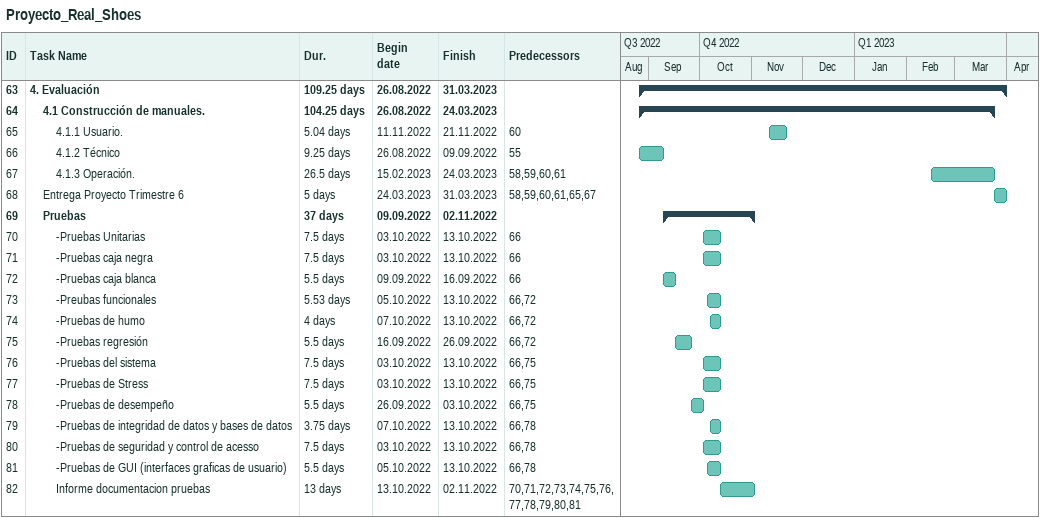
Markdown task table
Proyecto_Real_Shoes

| ID | Level | Task | Duration | Start | Finish | Predecessors |
|---|---|---|---|---|---|---|
| 63 | 1 | **4. Evaluación** | 109.25d | 2022-08-26 | 2023-03-31 |  |
| 64 | 2 | **4.1 Construcción de manuales.** | 104.25d | 2022-08-26 | 2023-03-24 |  |
| 65 | 3 | 4.1.1 Usuario. | 5.04d | 2022-11-11 | 2022-11-21 | 60 |
| 66 | 3 | 4.1.2 Técnico | 9.25d | 2022-08-26 | 2022-09-09 | 55 |
| 67 | 3 | 4.1.3 Operación. | 26.5d | 2023-02-15 | 2023-03-24 | 58, 59, 60, 61 |
| 68 | 2 | Entrega Proyecto Trimestre 6 | 5d | 2023-03-24 | 2023-03-31 | 58, 59, 60, 61, 65, 67 |
| 69 | 2 | **Pruebas** | 37d | 2022-09-09 | 2022-11-02 |  |
| 70 | 3 | -Pruebas Unitarias | 7.5d | 2022-10-03 | 2022-10-13 | 66 |
| 71 | 3 | -Pruebas caja negra | 7.5d | 2022-10-03 | 2022-10-13 | 66 |
| 72 | 3 | -Pruebas caja blanca | 5.5d | 2022-09-09 | 2022-09-16 | 66 |
| 73 | 3 | -Preubas funcionales | 5.53d | 2022-10-05 | 2022-10-13 | 66, 72 |
| 74 | 3 | -Pruebas de humo | 4d | 2022-10-07 | 2022-10-13 | 66, 72 |
| 75 | 3 | -Pruebas regresión | 5.5d | 2022-09-16 | 2022-09-26 | 66, 72 |
| 76 | 3 | -Pruebas del sistema | 7.5d | 2022-10-03 | 2022-10-13 | 66, 75 |
| 77 | 3 | -Pruebas de Stress | 7.5d | 2022-10-03 | 2022-10-13 | 66, 75 |
| 78 | 3 | -Pruebas de desempeño | 5.5d | 2022-09-26 | 2022-10-03 | 66, 75 |
| 79 | 3 | -Pruebas de integridad de datos y bases de datos | 3.75d | 2022-10-07 | 2022-10-13 | 66, 78 |
| 80 | 3 | -Pruebas de seguridad y control de acesso | 7.5d | 2022-10-03 | 2022-10-13 | 66, 78 |
| 81 | 3 | -Pruebas de GUI (interfaces graficas de usuario) | 5.5d | 2022-10-05 | 2022-10-13 | 66, 78 |
| 82 | 3 | Informe documentacion pruebas | 13d | 2022-10-13 | 2022-11-02 | 70, 71, 72, 73, 74, 75, 76, 77, 78, 79, 80, 81 |
